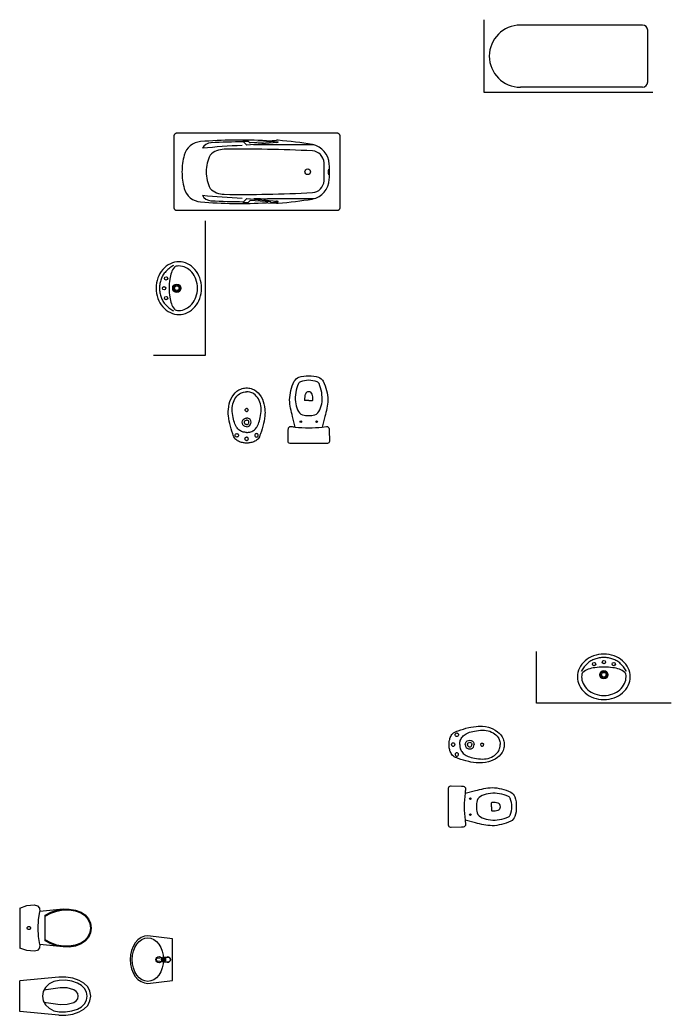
# Model space of a CAD drawing. Header units: millimetres. Extents: x 237 to 802, y 86 to 296.
# Drawn here: x 496.39 to 502.68, y 106.53 to 116.15 of the extents above; entities that cross this region are included whole.
import ezdxf

# ---------------------------------------------------------------- set-up
doc = ezdxf.new("R2010")
doc.units = ezdxf.units.MM
doc.layers.add('Baños', color=1, linetype='Continuous')

# ---------------------------------------------------------------- blocks, each defined once
blk = doc.blocks.new('b-bañera')
at = {"color": 1}
for p, q in [((-0.26, -0.2499), (-0.26, -0.7)), ((0.26, -0.2499), (0.26, -0.7)), ((-0.2989, -0.696), (-0.3045, -0.6124)), ((-0.2953, -0.6654), (-0.2892, -0.5954)), ((-0.2953, -0.6654), (-0.2899, -0.6708)), ((-0.2893, -0.672), (-0.2783, -0.8655)), ((-0.2892, -0.5954), (-0.2878, -0.596)), ((-0.2596, -0.8967), (-0.2848, -0.6085)), ((0.2596, -0.8967), (0.2848, -0.6085)), ((0.2893, -0.672), (0.2783, -0.8655)), ((0.2892, -0.5954), (0.2878, -0.596)), ((0.2953, -0.6654), (0.2892, -0.5954)), ((0.2953, -0.6654), (0.2899, -0.6708)), ((0.2989, -0.696), (0.3045, -0.6124)), ((-0.2953, -0.8854), (-0.28, -0.8701)), ((-0.2953, -0.9354), (-0.2953, -0.8854)), ((-0.2953, -0.9354), (-0.2613, -0.9014)), ((0.2953, -0.9354), (0.2613, -0.9014)), ((0.2953, -0.8854), (0.28, -0.8701)), ((0.2953, -0.9354), (0.2953, -0.8854))]:
    blk.add_line(p, q, dxfattribs=at)
blk.add_lwpolyline([(0.352, -1.6), (-0.352, -1.6, -0.414214), (-0.375, -1.577), (-0.375, -0.023, -0.414214), (-0.352, 0), (0.352, 0, -0.414214), (0.375, -0.023), (0.375, -1.577, -0.414214)], format="xyb", close=True)
blk.add_lwpolyline([(-0.0257, -0.1082, 0.338364), (-0.0251, -0.1089, 0.038384), (-0.0177, -0.1104, 0.0164), (-0.0096, -0.111, 0.011665), (0.0018, -0.1113, 0.011665), (0.0131, -0.111, 0.0164), (0.0212, -0.1104, 0.038384), (0.0287, -0.1089, 0.338364), (0.0293, -0.1082, 0.338364), (0.0287, -0.1074, 0.038384), (0.0212, -0.106, 0.0164), (0.0131, -0.1053, 0.011665), (0.0018, -0.1051, 0.011665), (-0.0096, -0.1053, 0.0164), (-0.0177, -0.106, 0.038384), (-0.0251, -0.1074, 0.338364)], format="xyb", close=True, dxfattribs=at)
blk.add_circle((0, -0.31), 0.0275, dxfattribs=at)
for centre, radius, start, end in [((-0.0667, -0.3012), 0.2, 92.12388, 168.98385), ((-0.0815, -0.2718), 0.12, 92.55385, 176.46704), ((0, -2.1), 1.95, 90, 92.55385), ((0, -2.1), 2, 90, 92.12388), ((0, -2.1), 2, 87.87612, 90), ((0, -2.1), 1.95, 87.44615, 90), ((0.0667, -0.3012), 0.2, 11.01615, 87.87612), ((0.0815, -0.2718), 0.12, 3.53296, 87.44615), ((3.8038, -0.935), 4.122, 170.61695, 175.28373), ((10.217, -0.8337), 10.4339, 176.87219, 179.26562), ((-10.217, -0.8337), 10.4339, 0.73438, 3.12781), ((-3.8038, -0.935), 4.122, 4.71627, 9.38305), ((-0.2047, -0.6058), 0.1, 174.45872, 183.78321), ((-0.2913, -0.6722), 0.002, 5, 45.7989), ((-0.2885, -0.5978), 0.002, 12.28041, 69.25291), ((-0.3843, -0.6187), 0.1, 4.12515, 12.28041), ((0.3843, -0.6187), 0.1, 167.71959, 175.87485), ((0.2885, -0.5978), 0.002, 110.74709, 167.71959), ((0.2913, -0.6722), 0.002, 134.2011, 175), ((0.2047, -0.6058), 0.1, 356.21679, 5.54128), ((4.3718, -0.9737), 4.6783, 176.73808, 184.55466), ((-0.3887, -0.7019), 0.09, 356.4609, 3.78321), ((4.7424, -0.7039), 5.0024, 179.95577, 181.46375), ((8.359, -0.9304), 8.5781, 178.46078, 181.23964), ((-8.359, -0.9304), 8.5781, 358.76036, 1.53922), ((-4.7424, -0.7039), 5.0024, 358.53625, 0.04423), ((-4.3718, -0.9737), 4.6783, 355.44534, 3.26192), ((0.3887, -0.7019), 0.09, 176.21679, 183.5391), ((6.2605, -0.8959), 6.5496, 180.29034, 183.05119), ((-0.2843, -0.8659), 0.006, 315, 3.25052), ((-0.2655, -0.8972), 0.006, 315, 5), ((6.3351, -0.6686), 6.5951, 182.38056, 185.73582), ((-6.3351, -0.6686), 6.5951, 354.26418, 357.61944), ((0.2655, -0.8972), 0.006, 175, 225), ((0.2843, -0.8659), 0.006, 176.74948, 225), ((-6.2605, -0.8959), 6.5496, 356.94881, 359.70966), ((-0.0205, -1.1163), 0.1966, 179.92585, 224.32196), ((0.0205, -1.1163), 0.1966, 315.67804, 0.07415), ((-0.1799, -1.2395), 0.1, 182.91722, 241.94627), ((0.1799, -1.2395), 0.1, 298.05373, 357.08278), ((-0.1124, -1.3297), 0.18, 184.94181, 254.47903), ((0, -0.925), 0.366, 243.87909, 270), ((0, -0.925), 0.366, 270, 296.12091), ((0.1124, -1.3297), 0.18, 285.52097, 355.05819), ((0, -0.925), 0.6, 254.47903, 270), ((0, -0.925), 0.6, 270, 285.52097)]:
    blk.add_arc(centre, radius, start, end, dxfattribs=at)
blk = doc.blocks.new('b-lavatorio')
for p, q in [((-0.1622, -0.0946), (-0.1713, -0.1036)), ((-0.1531, -0.0864), (-0.1622, -0.0946)), ((-0.144, -0.079), (-0.1531, -0.0864)), ((-0.1348, -0.0723), (-0.144, -0.079)), ((-0.1256, -0.0663), (-0.1348, -0.0723)), ((-0.1162, -0.0609), (-0.1256, -0.0663)), ((-0.1066, -0.0561), (-0.1162, -0.0609)), ((-0.0969, -0.0518), (-0.1066, -0.0561)), ((-0.0869, -0.048), (-0.0969, -0.0518)), ((-0.0766, -0.0446), (-0.0869, -0.048)), ((-0.0661, -0.0416), (-0.0766, -0.0446)), ((-0.0554, -0.0391), (-0.0661, -0.0416)), ((-0.0445, -0.037), (-0.0554, -0.0391)), ((-0.0335, -0.0353), (-0.0445, -0.037)), ((-0.0224, -0.0341), (-0.0335, -0.0353)), ((-0.0112, -0.0334), (-0.0224, -0.0341)), ((0, -0.0332), (-0.0112, -0.0334)), ((0.0112, -0.0334), (0, -0.0332)), ((0.0224, -0.0341), (0.0112, -0.0334)), ((0.0335, -0.0353), (0.0224, -0.0341)), ((0.0445, -0.037), (0.0335, -0.0353)), ((0.0554, -0.0391), (0.0445, -0.037)), ((0.0661, -0.0416), (0.0554, -0.0391)), ((0.0766, -0.0446), (0.0661, -0.0416)), ((0.0869, -0.048), (0.0766, -0.0446)), ((0.0969, -0.0518), (0.0869, -0.048)), ((0.1066, -0.0561), (0.0969, -0.0518)), ((0.1162, -0.0609), (0.1066, -0.0561)), ((0.1256, -0.0663), (0.1162, -0.0609)), ((0.1348, -0.0723), (0.1256, -0.0663)), ((0.144, -0.079), (0.1348, -0.0723)), ((0.1531, -0.0864), (0.144, -0.079)), ((0.1622, -0.0946), (0.1531, -0.0864)), ((0.1713, -0.1036), (0.1622, -0.0946)), ((-0.2151, -0.1613), (-0.2188, -0.1691)), ((-0.2101, -0.1525), (-0.2151, -0.1613)), ((-0.2039, -0.143), (-0.2101, -0.1525)), ((-0.1967, -0.1332), (-0.2039, -0.143)), ((-0.1887, -0.1231), (-0.1967, -0.1332)), ((-0.1802, -0.1132), (-0.1887, -0.1231)), ((-0.1713, -0.1036), (-0.1802, -0.1132)), ((0.1802, -0.1132), (0.1713, -0.1036)), ((0.1887, -0.1231), (0.1802, -0.1132)), ((0.1967, -0.1332), (0.1887, -0.1231)), ((0.2039, -0.143), (0.1967, -0.1332)), ((0.2101, -0.1525), (0.2039, -0.143)), ((0.2151, -0.1613), (0.2101, -0.1525)), ((0.2188, -0.1691), (0.2151, -0.1613))]:
    blk.add_line(p, q)
blk.add_lwpolyline([(-0.255, -0.22, 0.112372), (-0.2362, -0.3025, 0.103199), (-0.1803, -0.3756, 0.092419), (-0.0992, -0.4228, 0.086015), (0, -0.44, 0.086015), (0.0992, -0.4228, 0.092419), (0.1803, -0.3756, 0.103199), (0.2362, -0.3025, 0.112372), (0.255, -0.22, 0.112372), (0.2362, -0.1375, 0.103199), (0.1803, -0.0644, 0.092419), (0.0992, -0.0172, 0.086015), (0, 0, 0.086015), (-0.0992, -0.0172, 0.092419), (-0.1803, -0.0644, 0.103199), (-0.2362, -0.1375, 0.112372)], format="xyb", close=True)
blk.add_lwpolyline([(-0.2128, -0.1946, 0.042403), (-0.215, -0.22, 0.112372)], format="xyb")
at = {"color": 1}
for centre, radius in [((-0.095, -0.097), 0.016), ((0, -0.077), 0.016), ((0.095, -0.097), 0.016), ((0, -0.2), 0.04), ((0, -0.2), 0.033), ((0, -0.2), 0.022)]:
    blk.add_circle(centre, radius, dxfattribs=at)
for centre, radius, start, end in [((-0.183, -0.2), 0.0303, 130.2787, 171.16408), ((-0.0967, -0.3018), 0.1638, 109.34179, 130.2787), ((-0.0385, -0.4676), 0.3395, 98.27254, 109.34179), ((0, -0.7326), 0.6073, 90, 98.27254), ((0, -0.7326), 0.6073, 81.72746, 90), ((0.0385, -0.4676), 0.3395, 70.65821, 81.72746), ((0.0967, -0.3018), 0.1638, 49.7213, 70.65821), ((0.183, -0.2), 0.0303, 8.83592, 49.7213), ((-0.0643, -0.22), 0.1507, 180, 205.64618), ((-0.0332, -0.2051), 0.1852, 205.64618, 229.21418), ((0.0332, -0.2051), 0.1852, 310.78582, 334.35382), ((0.0643, -0.22), 0.1507, 334.35382, 360), ((0.0643, -0.22), 0.1507, 360, 9.71216), ((-0.0131, -0.1817), 0.216, 229.21418, 250.33511), ((0.0131, -0.1817), 0.216, 289.66489, 310.78582), ((0, -0.1451), 0.2549, 250.33511, 270), ((0, -0.1451), 0.2549, 270, 289.66489)]:
    blk.add_arc(centre, radius, start, end)
blk = doc.blocks.new('b-inodoro')
at = {"color": 1}
for q in [(-0.0362, -0.4152), (0.0362, -0.4152)]:
    blk.add_line((0, -0.414), q, dxfattribs=at)
blk.add_lwpolyline([(-0.1718, -0.164, -0.38877), (-0.1967, -0.1412, -0.019887), (-0.1975, -0.1255), (-0.2, -0.025), (-0.2, -0.02, -0.414214), (-0.18, 0), (0.18, 0, -0.414214), (0.2, -0.02), (0.2, -0.025), (0.1975, -0.1255, -0.019887), (0.1967, -0.1412, -0.38877), (0.1718, -0.164), (0.17, -0.164, 0.009225), (0.1306, -0.1585), (0.1555, -0.26, -0.058031), (0.185, -0.42, -0.099768), (0.141, -0.6, -0.155256), (0.095, -0.64, -0.093906), (0, -0.654, -0.093906), (-0.095, -0.64, -0.155256), (-0.141, -0.6, -0.099768), (-0.185, -0.42, -0.058031), (-0.1555, -0.26), (-0.1306, -0.1585)], format="xyb", close=True)
for centre in [(-0.0765, -0.21), (0.0765, -0.21)]:
    blk.add_circle(centre, 0.0075, dxfattribs=at)
blk.add_arc((0, -1.2276), 1.0771, 83.03324, 96.96676)
for centre, radius, start, end in [((-0.0341, -0.3489), 0.0772, 108.75085, 160.66582), ((-0.0103, -0.4381), 0.1694, 86.67581, 106.66018), ((0.0103, -0.4381), 0.1694, 73.33982, 93.32419), ((0.0341, -0.3489), 0.0772, 19.33418, 71.24915), ((0.1653, -0.4398), 0.2961, 156.8405, 172.92028), ((-0.1653, -0.4398), 0.2961, 7.07972, 23.1595), ((0.2234, -0.4344), 0.3534, 174.95319, 203.97317), ((-0.036, -0.4203), 0.00506, 91.97343, 179.82824), ((0.1518, -0.4209), 0.1929, 179.82824, 196.85929), ((0.0002, -0.4652), 0.0349, 200.59082, 269.64452), ((-0.0002, -0.4652), 0.0349, 270.35548, 339.40918), ((-0.1518, -0.4209), 0.1929, 343.14071, 0.17176), ((0.036, -0.4203), 0.00506, 0.17176, 88.02657), ((-0.2234, -0.4344), 0.3534, 336.02683, 5.04681), ((-0.0698, -0.5648), 0.0324, 203.97317, 250.16689), ((0.0066, -0.3529), 0.2577, 250.16689, 268.55187), ((-0.0066, -0.3529), 0.2577, 271.44813, 289.83311), ((0.0698, -0.5648), 0.0324, 289.83311, 336.02683)]:
    blk.add_arc(centre, radius, start, end, dxfattribs=at)
blk = doc.blocks.new('b-bidet')
at = {"color": 1}
for p, q in [((-0.1113, -0.073), (-0.1121, -0.0782)), ((-0.1121, -0.0782), (-0.1113, -0.0834)), ((-0.1089, -0.0683), (-0.1113, -0.073)), ((-0.1113, -0.0834), (-0.1089, -0.0881)), ((-0.1052, -0.0646), (-0.1089, -0.0683)), ((-0.1089, -0.0881), (-0.1052, -0.0918)), ((-0.1005, -0.0622), (-0.1052, -0.0646)), ((-0.1052, -0.0918), (-0.1005, -0.0942)), ((-0.0953, -0.0614), (-0.1005, -0.0622)), ((-0.1005, -0.0942), (-0.0953, -0.095)), ((-0.0901, -0.0622), (-0.0953, -0.0614)), ((-0.0953, -0.095), (-0.0901, -0.0942)), ((-0.0854, -0.0646), (-0.0901, -0.0622)), ((-0.0901, -0.0942), (-0.0854, -0.0918)), ((-0.0817, -0.0683), (-0.0854, -0.0646)), ((-0.0854, -0.0918), (-0.0817, -0.0881)), ((-0.0793, -0.073), (-0.0817, -0.0683)), ((-0.0817, -0.0881), (-0.0793, -0.0834)), ((-0.0785, -0.0782), (-0.0793, -0.073)), ((-0.0793, -0.0834), (-0.0785, -0.0782)), ((-0.0157, -0.0386), (-0.0165, -0.0437)), ((-0.0165, -0.0437), (-0.0157, -0.0488)), ((-0.0133, -0.034), (-0.0157, -0.0386)), ((-0.0157, -0.0488), (-0.0133, -0.0534)), ((-0.0097, -0.0304), (-0.0133, -0.034)), ((-0.0133, -0.0534), (-0.0097, -0.0571)), ((-0.0051, -0.028), (-0.0097, -0.0304)), ((-0.0097, -0.0571), (-0.0051, -0.0594)), ((0, -0.0272), (-0.0051, -0.028)), ((-0.0051, -0.0594), (0, -0.0602)), ((0, -0.0272), (0.0051, -0.028)), ((0.0051, -0.0594), (0, -0.0602)), ((0.0051, -0.028), (0.0097, -0.0304)), ((0.0097, -0.0571), (0.0051, -0.0594)), ((0.0097, -0.0304), (0.0133, -0.034)), ((0.0133, -0.0534), (0.0097, -0.0571)), ((0.0133, -0.034), (0.0157, -0.0386)), ((0.0157, -0.0488), (0.0133, -0.0534)), ((0.0157, -0.0386), (0.0165, -0.0437)), ((0.0165, -0.0437), (0.0157, -0.0488)), ((0.0785, -0.0782), (0.0793, -0.073)), ((0.0793, -0.0834), (0.0785, -0.0782)), ((0.0793, -0.073), (0.0817, -0.0683)), ((0.0817, -0.0881), (0.0793, -0.0834)), ((0.0817, -0.0683), (0.0854, -0.0646)), ((0.0854, -0.0918), (0.0817, -0.0881)), ((0.0854, -0.0646), (0.0901, -0.0622)), ((0.0901, -0.0942), (0.0854, -0.0918)), ((0.0901, -0.0622), (0.0953, -0.0614)), ((0.0953, -0.095), (0.0901, -0.0942)), ((0.0953, -0.0614), (0.1005, -0.0622)), ((0.1005, -0.0942), (0.0953, -0.095)), ((0.1005, -0.0622), (0.1052, -0.0646)), ((0.1052, -0.0918), (0.1005, -0.0942)), ((0.1052, -0.0646), (0.1089, -0.0683)), ((0.1089, -0.0881), (0.1052, -0.0918)), ((0.1089, -0.0683), (0.1113, -0.073)), ((0.1113, -0.0834), (0.1089, -0.0881)), ((0.1113, -0.073), (0.1121, -0.0782)), ((0.1121, -0.0782), (0.1113, -0.0834)), ((-0.041, -0.1921), (-0.0425, -0.2053)), ((-0.0355, -0.18), (-0.041, -0.1921)), ((-0.0265, -0.1702), (-0.0355, -0.18)), ((-0.015, -0.1636), (-0.0265, -0.1702)), ((-0.0182, -0.191), (-0.0211, -0.1972)), ((-0.0135, -0.186), (-0.0182, -0.191)), ((0, -0.1605), (-0.015, -0.1636)), ((-0.0074, -0.1827), (-0.0135, -0.186)), ((0, -0.1813), (-0.0074, -0.1827)), ((0, -0.1605), (0.015, -0.1636)), ((0, -0.1813), (0.0074, -0.1827)), ((0.0074, -0.1827), (0.0135, -0.186)), ((0.0135, -0.186), (0.0182, -0.191)), ((0.015, -0.1636), (0.0265, -0.1702)), ((0.0182, -0.191), (0.0211, -0.1972)), ((0.0265, -0.1702), (0.0355, -0.18)), ((0.0355, -0.18), (0.041, -0.1921)), ((0.041, -0.1921), (0.0425, -0.2053)), ((-0.0425, -0.2053), (-0.0398, -0.2184)), ((-0.0398, -0.2184), (-0.0332, -0.2299)), ((-0.0332, -0.2299), (-0.0234, -0.2389)), ((-0.0234, -0.2389), (-0.0113, -0.2444)), ((-0.0211, -0.1972), (-0.022, -0.204)), ((-0.022, -0.204), (-0.0207, -0.2108)), ((-0.0207, -0.2108), (-0.0174, -0.2168)), ((-0.0174, -0.2168), (-0.0124, -0.2216)), ((-0.0124, -0.2216), (-0.0062, -0.2245)), ((-0.0113, -0.2444), (0, -0.2456)), ((-0.0062, -0.2245), (0, -0.2253)), ((0.0062, -0.2245), (0, -0.2253)), ((0.0113, -0.2444), (0, -0.2456)), ((0.0124, -0.2216), (0.0062, -0.2245)), ((0.0234, -0.2389), (0.0113, -0.2444)), ((0.0174, -0.2168), (0.0124, -0.2216)), ((0.0207, -0.2108), (0.0174, -0.2168)), ((0.022, -0.204), (0.0207, -0.2108)), ((0.0211, -0.1972), (0.022, -0.204)), ((0.0332, -0.2299), (0.0234, -0.2389)), ((0.0398, -0.2184), (0.0332, -0.2299)), ((0.0425, -0.2053), (0.0398, -0.2184)), ((-0.0137, -0.3189), (-0.0145, -0.3234)), ((-0.0145, -0.3234), (-0.0139, -0.3278)), ((-0.0139, -0.3278), (-0.0119, -0.3319)), ((-0.0116, -0.3149), (-0.0137, -0.3189)), ((-0.0119, -0.3319), (-0.0087, -0.3352)), ((-0.0084, -0.3117), (-0.0116, -0.3149)), ((-0.0087, -0.3352), (-0.0047, -0.3373)), ((-0.0043, -0.3097), (-0.0084, -0.3117)), ((-0.0047, -0.3373), (0, -0.3381)), ((0, -0.3091), (-0.0043, -0.3097)), ((0, -0.3091), (0.0043, -0.3097)), ((0.0047, -0.3373), (0, -0.3381)), ((0.0043, -0.3097), (0.0084, -0.3117)), ((0.0087, -0.3352), (0.0047, -0.3373)), ((0.0084, -0.3117), (0.0116, -0.3149)), ((0.0119, -0.3319), (0.0087, -0.3352)), ((0.0116, -0.3149), (0.0137, -0.3189)), ((0.0139, -0.3278), (0.0119, -0.3319)), ((0.0137, -0.3189), (0.0145, -0.3234)), ((0.0145, -0.3234), (0.0139, -0.3278))]:
    blk.add_line(p, q, dxfattribs=at)
for p, q in [((-0.1134, -0.1882), (-0.1189, -0.2024)), ((-0.1043, -0.1688), (-0.1134, -0.1882)), ((-0.0986, -0.1584), (-0.1043, -0.1688)), ((-0.0927, -0.1497), (-0.0986, -0.1584)), ((-0.0847, -0.1409), (-0.0927, -0.1497)), ((-0.0756, -0.1326), (-0.0847, -0.1409)), ((-0.0673, -0.1262), (-0.0756, -0.1326)), ((-0.0592, -0.121), (-0.0673, -0.1262)), ((-0.0505, -0.1164), (-0.0592, -0.121)), ((-0.0394, -0.1122), (-0.0505, -0.1164)), ((-0.0321, -0.1102), (-0.0394, -0.1122)), ((-0.0234, -0.1085), (-0.0321, -0.1102)), ((-0.0168, -0.1077), (-0.0234, -0.1085)), ((-0.0082, -0.1071), (-0.0168, -0.1077)), ((0, -0.1069), (-0.0082, -0.1071)), ((0, -0.1069), (0.0082, -0.1071)), ((0.0082, -0.1071), (0.0168, -0.1077)), ((0.0168, -0.1077), (0.0234, -0.1085)), ((0.0234, -0.1085), (0.0321, -0.1102)), ((0.0321, -0.1102), (0.0394, -0.1122)), ((0.0394, -0.1122), (0.0505, -0.1164)), ((0.0505, -0.1164), (0.0592, -0.121)), ((0.0592, -0.121), (0.0673, -0.1262)), ((0.0673, -0.1262), (0.0756, -0.1326)), ((0.0756, -0.1326), (0.0847, -0.1409)), ((0.0847, -0.1409), (0.0927, -0.1497)), ((0.0927, -0.1497), (0.0986, -0.1584)), ((0.0986, -0.1584), (0.1043, -0.1688)), ((0.1043, -0.1688), (0.1134, -0.1882)), ((0.1134, -0.1882), (0.1189, -0.2024)), ((-0.1372, -0.2876), (-0.1391, -0.3077)), ((-0.1346, -0.2694), (-0.1372, -0.2876)), ((-0.1312, -0.2505), (-0.1346, -0.2694)), ((-0.1274, -0.233), (-0.1312, -0.2505)), ((-0.1239, -0.2184), (-0.1274, -0.233)), ((-0.1189, -0.2024), (-0.1239, -0.2184)), ((0.1189, -0.2024), (0.1239, -0.2184)), ((0.1239, -0.2184), (0.1274, -0.233)), ((0.1274, -0.233), (0.1312, -0.2505)), ((0.1312, -0.2505), (0.1346, -0.2694)), ((0.1346, -0.2694), (0.1372, -0.2876)), ((0.1372, -0.2876), (0.1391, -0.3077)), ((-0.1391, -0.3077), (-0.1399, -0.3298)), ((-0.1399, -0.3298), (-0.1389, -0.3472)), ((-0.1389, -0.3472), (-0.1368, -0.3638)), ((-0.1368, -0.3638), (-0.1334, -0.381)), ((-0.1334, -0.381), (-0.1283, -0.3981)), ((0.1334, -0.381), (0.1283, -0.3981)), ((0.1368, -0.3638), (0.1334, -0.381)), ((0.1389, -0.3472), (0.1368, -0.3638)), ((0.1399, -0.3298), (0.1389, -0.3472)), ((0.1391, -0.3077), (0.1399, -0.3298)), ((-0.1283, -0.3981), (-0.1212, -0.4151)), ((-0.1212, -0.4151), (-0.113, -0.4298)), ((-0.113, -0.4298), (-0.1043, -0.4424)), ((-0.1043, -0.4424), (-0.0933, -0.4555)), ((-0.0933, -0.4555), (-0.0808, -0.4679)), ((-0.0808, -0.4679), (-0.0687, -0.478)), ((-0.0687, -0.478), (-0.059, -0.4842)), ((0.0687, -0.478), (0.059, -0.4842)), ((0.0808, -0.4679), (0.0687, -0.478)), ((0.0933, -0.4555), (0.0808, -0.4679)), ((0.1043, -0.4424), (0.0933, -0.4555)), ((0.113, -0.4298), (0.1043, -0.4424)), ((0.1212, -0.4151), (0.113, -0.4298)), ((0.1283, -0.3981), (0.1212, -0.4151)), ((-0.059, -0.4842), (-0.0501, -0.4886)), ((-0.0501, -0.4886), (-0.0392, -0.4929)), ((-0.0392, -0.4929), (-0.0301, -0.4956)), ((-0.0301, -0.4956), (-0.0159, -0.4984)), ((-0.0159, -0.4984), (-0.0067, -0.4992)), ((-0.0067, -0.4992), (0, -0.4994)), ((0.0067, -0.4992), (0, -0.4994)), ((0.0159, -0.4984), (0.0067, -0.4992)), ((0.0301, -0.4956), (0.0159, -0.4984)), ((0.0392, -0.4929), (0.0301, -0.4956)), ((0.0501, -0.4886), (0.0392, -0.4929)), ((0.059, -0.4842), (0.0501, -0.4886))]:
    blk.add_line(p, q)
blk.add_lwpolyline([(0, -0.0038), (0.0052, -0.0038), (0.0142, -0.004), (0.0225, -0.0046), (0.0306, -0.0057), (0.0413, -0.0076), (0.0503, -0.0099), (0.0594, -0.0127), (0.0683, -0.016), (0.0776, -0.0202), (0.0876, -0.0254), (0.0963, -0.0307), (0.1049, -0.0375), (0.1126, -0.0459), (0.1183, -0.0543), (0.1233, -0.0651), (0.1289, -0.0782), (0.1346, -0.093), (0.143, -0.1177), (0.1503, -0.1418), (0.1575, -0.1673), (0.164, -0.1935), (0.1689, -0.2157), (0.1728, -0.2407), (0.1758, -0.2654), (0.1771, -0.2842), (0.1773, -0.2976), (0.1772, -0.3107), (0.1767, -0.3269), (0.1737, -0.3552), (0.1676, -0.3839), (0.161, -0.4049), (0.152, -0.4264), (0.1393, -0.4498), (0.1238, -0.4723), (0.1103, -0.4881), (0.0933, -0.5039), (0.075, -0.5164), (0.0566, -0.5255), (0.0437, -0.5298), (0.032, -0.533), (0.0209, -0.5354), (0.0084, -0.537), (0, -0.5374), (-0.0084, -0.537), (-0.0209, -0.5354), (-0.032, -0.533), (-0.0437, -0.5298), (-0.0566, -0.5255), (-0.075, -0.5164), (-0.0933, -0.5039), (-0.1103, -0.4881), (-0.1238, -0.4723), (-0.1393, -0.4498), (-0.152, -0.4264), (-0.161, -0.4049), (-0.1676, -0.3839), (-0.1737, -0.3552), (-0.1767, -0.3269), (-0.1772, -0.3107), (-0.1774, -0.2976), (-0.1771, -0.2842), (-0.1758, -0.2654), (-0.1728, -0.2407), (-0.1689, -0.2157), (-0.164, -0.1935), (-0.1575, -0.1673), (-0.1503, -0.1418), (-0.143, -0.1177), (-0.1346, -0.093), (-0.1289, -0.0782), (-0.1233, -0.0651), (-0.1183, -0.0543), (-0.1126, -0.0459), (-0.1049, -0.0375), (-0.0963, -0.0307), (-0.0876, -0.0254), (-0.0776, -0.0202), (-0.0683, -0.016), (-0.0594, -0.0127), (-0.0503, -0.0099), (-0.0413, -0.0076), (-0.0306, -0.0057), (-0.0225, -0.0046), (-0.0142, -0.004), (-0.0052, -0.0038)], close=True)

msp = doc.modelspace()

# ---------------------------------------------------------------- linework, layer by layer
at = {"color": 1, "linetype": 'Continuous'}
for p, q in [((500.8768, 115.4508), (500.8768, 116.1508)), ((502.4081, 116.1008), (501.2268, 116.1008)), ((502.4581, 115.5508), (502.4581, 116.0508)), ((502.5081, 115.4508), (500.8768, 115.4508)), ((502.4081, 115.5008), (501.2268, 115.5008)), ((496.3898, 107.568), (496.3898, 107.1816)), ((496.807, 107.5579), (496.5823, 107.5347)), ((496.6347, 107.25), (496.6347, 107.4997)), ((496.4603, 107.3748), (496.4606, 107.3775)), ((496.4606, 107.3721), (496.4603, 107.3748)), ((496.4606, 107.3775), (496.4613, 107.3802)), ((496.4613, 107.3695), (496.4606, 107.3721)), ((496.4613, 107.3802), (496.4625, 107.3826)), ((496.4625, 107.3671), (496.4613, 107.3695)), ((496.4625, 107.3826), (496.4641, 107.3848)), ((496.4641, 107.3648), (496.4625, 107.3671)), ((496.4641, 107.3848), (496.4661, 107.3867)), ((496.4661, 107.3629), (496.4641, 107.3648)), ((496.4661, 107.3867), (496.4684, 107.3883)), ((496.4684, 107.3614), (496.4661, 107.3629)), ((496.4684, 107.3883), (496.4709, 107.3894)), ((496.4709, 107.3602), (496.4684, 107.3614)), ((496.4709, 107.3894), (496.4736, 107.3901)), ((496.4736, 107.3595), (496.4709, 107.3602)), ((496.4736, 107.3901), (496.4764, 107.3904)), ((496.4764, 107.3593), (496.4736, 107.3595)), ((496.4764, 107.3904), (496.4792, 107.3901)), ((496.4792, 107.3595), (496.4764, 107.3593)), ((496.4792, 107.3901), (496.4819, 107.3894)), ((496.4819, 107.3602), (496.4792, 107.3595)), ((496.4819, 107.3894), (496.4845, 107.3883)), ((496.4845, 107.3614), (496.4819, 107.3602)), ((496.4845, 107.3883), (496.4868, 107.3867)), ((496.4868, 107.3629), (496.4845, 107.3614)), ((496.4868, 107.3867), (496.4887, 107.3848)), ((496.4887, 107.3648), (496.4868, 107.3629)), ((496.4887, 107.3848), (496.4903, 107.3826)), ((496.4903, 107.3671), (496.4887, 107.3648)), ((496.4903, 107.3826), (496.4915, 107.3802)), ((496.4915, 107.3695), (496.4903, 107.3671)), ((496.4915, 107.3802), (496.4923, 107.3775)), ((496.4923, 107.3721), (496.4915, 107.3695)), ((496.4923, 107.3775), (496.4925, 107.3748)), ((496.4925, 107.3748), (496.4923, 107.3721)), ((497.5046, 107.2329), (497.4831, 107.198)), ((497.5307, 107.2615), (497.5046, 107.2329)), ((497.5198, 107.2193), (497.5427, 107.2456)), ((497.5606, 107.2828), (497.5307, 107.2615)), ((497.5427, 107.2456), (497.5689, 107.2651)), ((497.593, 107.2959), (497.5606, 107.2828)), ((497.5689, 107.2651), (497.5972, 107.2771)), ((497.6267, 107.3003), (497.593, 107.2959)), ((497.5972, 107.2771), (497.6267, 107.2811)), ((497.8639, 107.2708), (497.6267, 107.3003)), ((497.6267, 107.2811), (497.6562, 107.2771)), ((497.6562, 107.2771), (497.6845, 107.2651)), ((497.6845, 107.2651), (497.7106, 107.2456)), ((497.7106, 107.2456), (497.7335, 107.2193)), ((497.8636, 107.2707), (497.8636, 107.2708)), ((497.8639, 106.8694), (497.8639, 107.2708)), ((496.807, 107.1917), (496.5823, 107.215)), ((497.4671, 107.1582), (497.4573, 107.115)), ((497.4831, 107.198), (497.4671, 107.1582)), ((497.4785, 107.1113), (497.4871, 107.1509)), ((497.4871, 107.1509), (497.5011, 107.1874)), ((497.5011, 107.1874), (497.5198, 107.2193)), ((497.7335, 107.2193), (497.7523, 107.1874)), ((497.7523, 107.1874), (497.7663, 107.1509)), ((497.7663, 107.1509), (497.7749, 107.1113)), ((497.4573, 107.115), (497.454, 107.0701)), ((497.454, 107.0701), (497.4573, 107.0252)), ((497.4756, 107.0701), (497.4785, 107.1113)), ((497.4785, 107.029), (497.4756, 107.0701)), ((497.7065, 107.0722), (497.7063, 107.0701)), ((497.7063, 107.0701), (497.7065, 107.0681)), ((497.707, 107.0741), (497.7065, 107.0722)), ((497.7065, 107.0681), (497.707, 107.0662)), ((497.7079, 107.0759), (497.707, 107.0741)), ((497.707, 107.0662), (497.7079, 107.0644)), ((497.7091, 107.0775), (497.7079, 107.0759)), ((497.7079, 107.0644), (497.7091, 107.0627)), ((497.7106, 107.0789), (497.7091, 107.0775)), ((497.7091, 107.0627), (497.7106, 107.0614)), ((497.7123, 107.08), (497.7106, 107.0789)), ((497.7106, 107.0614), (497.7123, 107.0603)), ((497.7141, 107.0808), (497.7123, 107.08)), ((497.7123, 107.0603), (497.7141, 107.0595)), ((497.7161, 107.0812), (497.7141, 107.0808)), ((497.7141, 107.0595), (497.7161, 107.059)), ((497.7689, 107.0879), (497.7161, 107.0812)), ((497.7161, 107.059), (497.7689, 107.0524)), ((497.76, 107.0757), (497.7593, 107.072)), ((497.7593, 107.072), (497.76, 107.0757)), ((497.7593, 107.072), (497.7593, 107.0683)), ((497.7593, 107.0683), (497.7593, 107.072)), ((497.7593, 107.0683), (497.76, 107.0646)), ((497.76, 107.0646), (497.7593, 107.0683)), ((497.7613, 107.0791), (497.76, 107.0757)), ((497.76, 107.0757), (497.7613, 107.0791)), ((497.76, 107.072), (497.7607, 107.0757)), ((497.7607, 107.0757), (497.76, 107.072)), ((497.76, 107.0683), (497.76, 107.072)), ((497.76, 107.072), (497.76, 107.0683)), ((497.7607, 107.0646), (497.76, 107.0683)), ((497.76, 107.0683), (497.7607, 107.0646)), ((497.76, 107.0646), (497.7613, 107.0612)), ((497.7613, 107.0612), (497.76, 107.0646)), ((497.7607, 107.0757), (497.7619, 107.0791)), ((497.7619, 107.0791), (497.7607, 107.0757)), ((497.7619, 107.0612), (497.7607, 107.0646)), ((497.7607, 107.0646), (497.7619, 107.0612)), ((497.7631, 107.0823), (497.7613, 107.0791)), ((497.7613, 107.0791), (497.7631, 107.0823)), ((497.7613, 107.0612), (497.7631, 107.058)), ((497.7631, 107.058), (497.7613, 107.0612)), ((497.7619, 107.0791), (497.7638, 107.0823)), ((497.7638, 107.0823), (497.7619, 107.0791)), ((497.7638, 107.058), (497.7619, 107.0612)), ((497.7619, 107.0612), (497.7638, 107.058)), ((497.7655, 107.0852), (497.7631, 107.0823)), ((497.7631, 107.0823), (497.7655, 107.0852)), ((497.7631, 107.058), (497.7655, 107.0551)), ((497.7655, 107.0551), (497.7631, 107.058)), ((497.7638, 107.0823), (497.7662, 107.0852)), ((497.7662, 107.0852), (497.7638, 107.0823)), ((497.7662, 107.0551), (497.7638, 107.058)), ((497.7638, 107.058), (497.7662, 107.0551)), ((497.7683, 107.0875), (497.7655, 107.0852)), ((497.7655, 107.0852), (497.7683, 107.0875)), ((497.7655, 107.0551), (497.7683, 107.0528)), ((497.7683, 107.0528), (497.7655, 107.0551)), ((497.7662, 107.0852), (497.769, 107.0875)), ((497.769, 107.0875), (497.7662, 107.0852)), ((497.769, 107.0528), (497.7662, 107.0551)), ((497.7662, 107.0551), (497.769, 107.0528)), ((497.7673, 107.0701), (497.7675, 107.0725)), ((497.7675, 107.0725), (497.7673, 107.0701)), ((497.7675, 107.0678), (497.7673, 107.0701)), ((497.7673, 107.0701), (497.7675, 107.0678)), ((497.7675, 107.0725), (497.7681, 107.0748)), ((497.7681, 107.0748), (497.7675, 107.0725)), ((497.7681, 107.0655), (497.7675, 107.0678)), ((497.7675, 107.0678), (497.7681, 107.0655)), ((497.7681, 107.0748), (497.7691, 107.0769)), ((497.7691, 107.0769), (497.7681, 107.0748)), ((497.7691, 107.0633), (497.7681, 107.0655)), ((497.7681, 107.0655), (497.7691, 107.0633)), ((497.7715, 107.0893), (497.7683, 107.0875)), ((497.7683, 107.0875), (497.7689, 107.0879)), ((497.7683, 107.0528), (497.7715, 107.051)), ((497.7689, 107.0524), (497.7683, 107.0528)), ((497.769, 107.0875), (497.7722, 107.0893)), ((497.7722, 107.0893), (497.769, 107.0875)), ((497.7722, 107.051), (497.769, 107.0528)), ((497.769, 107.0528), (497.7722, 107.051)), ((497.7691, 107.0769), (497.7704, 107.0789)), ((497.7704, 107.0789), (497.7691, 107.0769)), ((497.7704, 107.0614), (497.7691, 107.0633)), ((497.7691, 107.0633), (497.7704, 107.0614)), ((497.7704, 107.0789), (497.7721, 107.0806)), ((497.7721, 107.0806), (497.7704, 107.0789)), ((497.7721, 107.0597), (497.7704, 107.0614)), ((497.7704, 107.0614), (497.7721, 107.0597)), ((497.7749, 107.0906), (497.7715, 107.0893)), ((497.7715, 107.051), (497.7749, 107.0497)), ((497.7721, 107.0806), (497.774, 107.0819)), ((497.774, 107.0819), (497.7721, 107.0806)), ((497.774, 107.0584), (497.7721, 107.0597)), ((497.7721, 107.0597), (497.774, 107.0584)), ((497.7722, 107.0893), (497.7756, 107.0906)), ((497.7756, 107.0906), (497.7722, 107.0893)), ((497.7756, 107.0497), (497.7722, 107.051)), ((497.7722, 107.051), (497.7756, 107.0497)), ((497.774, 107.0819), (497.7761, 107.0829)), ((497.7761, 107.0829), (497.774, 107.0819)), ((497.7761, 107.0574), (497.774, 107.0584)), ((497.774, 107.0584), (497.7761, 107.0574)), ((497.7749, 107.1113), (497.7778, 107.0701)), ((497.7785, 107.0911), (497.7749, 107.0906)), ((497.7778, 107.0701), (497.7749, 107.029)), ((497.7749, 107.0497), (497.7785, 107.0491)), ((497.7756, 107.0906), (497.7792, 107.0911)), ((497.7792, 107.0911), (497.7756, 107.0906)), ((497.7792, 107.0491), (497.7756, 107.0497)), ((497.7756, 107.0497), (497.7792, 107.0491)), ((497.7761, 107.0829), (497.7784, 107.0835)), ((497.7784, 107.0835), (497.7761, 107.0829)), ((497.7784, 107.0568), (497.7761, 107.0574)), ((497.7761, 107.0574), (497.7784, 107.0568)), ((497.7784, 107.0835), (497.7807, 107.0837)), ((497.7807, 107.0837), (497.7784, 107.0835)), ((497.7807, 107.0565), (497.7784, 107.0568)), ((497.7784, 107.0568), (497.7807, 107.0565)), ((497.8188, 107.094), (497.7785, 107.0911)), ((497.7785, 107.0491), (497.8188, 107.0462)), ((497.7792, 107.0911), (497.8195, 107.094)), ((497.8195, 107.094), (497.7792, 107.0911)), ((497.8195, 107.0462), (497.7792, 107.0491)), ((497.7792, 107.0491), (497.8195, 107.0462)), ((497.7807, 107.0837), (497.7956, 107.0837)), ((497.7949, 107.0837), (497.7807, 107.0837)), ((497.7956, 107.0565), (497.7807, 107.0565)), ((497.7807, 107.0565), (497.7949, 107.0565)), ((497.7956, 107.0837), (497.7949, 107.0837)), ((497.7949, 107.0837), (497.7949, 107.0565)), ((497.7949, 107.0565), (497.7949, 107.0837)), ((497.7949, 107.0565), (497.7956, 107.0565)), ((497.7956, 107.0837), (497.7956, 107.0565)), ((497.7956, 107.0565), (497.7956, 107.0837)), ((497.8119, 107.0936), (497.8117, 107.0935)), ((497.8117, 107.0935), (497.812, 107.0936)), ((497.812, 107.0467), (497.8117, 107.0468)), ((497.8117, 107.0468), (497.8119, 107.0467)), ((497.8161, 107.0948), (497.8119, 107.0936)), ((497.8119, 107.0467), (497.8161, 107.0455)), ((497.812, 107.0936), (497.8163, 107.0939)), ((497.8163, 107.0464), (497.812, 107.0467)), ((497.8205, 107.0951), (497.8161, 107.0948)), ((497.8161, 107.0455), (497.8205, 107.0451)), ((497.8163, 107.0939), (497.8175, 107.0939)), ((497.8175, 107.0463), (497.8163, 107.0464)), ((497.8175, 107.0939), (497.8188, 107.094)), ((497.8188, 107.0462), (497.8175, 107.0463)), ((497.8195, 107.094), (497.8188, 107.094)), ((497.8188, 107.094), (497.8195, 107.094)), ((497.8188, 107.0462), (497.8195, 107.0462)), ((497.8195, 107.0462), (497.8188, 107.0462)), ((497.8238, 107.094), (497.8195, 107.094)), ((497.8195, 107.094), (497.82, 107.094)), ((497.8195, 107.0462), (497.8238, 107.0463)), ((497.82, 107.0463), (497.8195, 107.0462)), ((497.8218, 107.0941), (497.82, 107.094)), ((497.82, 107.094), (497.8205, 107.0941)), ((497.82, 107.094), (497.8226, 107.094)), ((497.82, 107.0463), (497.8218, 107.0462)), ((497.8226, 107.0463), (497.82, 107.0463)), ((497.8205, 107.0462), (497.82, 107.0463)), ((497.8248, 107.0948), (497.8205, 107.0951)), ((497.8205, 107.0941), (497.8218, 107.0941)), ((497.8218, 107.0462), (497.8205, 107.0462)), ((497.8205, 107.0451), (497.8248, 107.0455)), ((497.8226, 107.094), (497.8218, 107.0941)), ((497.8218, 107.0941), (497.8226, 107.094)), ((497.8218, 107.0462), (497.8226, 107.0463)), ((497.8226, 107.0463), (497.8218, 107.0462)), ((497.8226, 107.094), (497.8238, 107.094)), ((497.8238, 107.0463), (497.8226, 107.0463)), ((497.828, 107.0931), (497.8238, 107.094)), ((497.8238, 107.094), (497.8247, 107.0938)), ((497.8238, 107.0463), (497.828, 107.0472)), ((497.8247, 107.0465), (497.8238, 107.0463)), ((497.8247, 107.0938), (497.828, 107.0931)), ((497.828, 107.0472), (497.8247, 107.0465)), ((497.829, 107.0936), (497.8248, 107.0948)), ((497.8248, 107.0455), (497.829, 107.0467)), ((497.832, 107.0914), (497.828, 107.0931)), ((497.828, 107.0931), (497.8287, 107.0928)), ((497.828, 107.0472), (497.832, 107.0489)), ((497.8287, 107.0475), (497.828, 107.0472)), ((497.8287, 107.0928), (497.832, 107.0914)), ((497.832, 107.0489), (497.8287, 107.0475)), ((497.833, 107.0918), (497.829, 107.0936)), ((497.829, 107.0467), (497.833, 107.0485)), ((497.8356, 107.0891), (497.832, 107.0914)), ((497.832, 107.0914), (497.8326, 107.0911)), ((497.832, 107.0489), (497.8356, 107.0512)), ((497.8326, 107.0492), (497.832, 107.0489)), ((497.8326, 107.0911), (497.8356, 107.0891)), ((497.8356, 107.0512), (497.8326, 107.0492)), ((497.8366, 107.0893), (497.833, 107.0918)), ((497.833, 107.0485), (497.8366, 107.051)), ((497.8388, 107.0861), (497.8356, 107.0891)), ((497.8356, 107.0891), (497.836, 107.0887)), ((497.8356, 107.0512), (497.8388, 107.0542)), ((497.836, 107.0516), (497.8356, 107.0512)), ((497.836, 107.0887), (497.8388, 107.0861)), ((497.8388, 107.0542), (497.836, 107.0516)), ((497.8396, 107.0862), (497.8366, 107.0893)), ((497.8366, 107.051), (497.8396, 107.0541)), ((497.8413, 107.0826), (497.8388, 107.0861)), ((497.8388, 107.0861), (497.8391, 107.0857)), ((497.8388, 107.0542), (497.8413, 107.0577)), ((497.8391, 107.0546), (497.8388, 107.0542)), ((497.8391, 107.0857), (497.8413, 107.0826)), ((497.8413, 107.0577), (497.8391, 107.0546)), ((497.8421, 107.0826), (497.8396, 107.0862)), ((497.8396, 107.0541), (497.8421, 107.0576)), ((497.8432, 107.0787), (497.8413, 107.0826)), ((497.8413, 107.0826), (497.8415, 107.0823)), ((497.8413, 107.0577), (497.8432, 107.0616)), ((497.8415, 107.058), (497.8413, 107.0577)), ((497.8415, 107.0823), (497.8432, 107.0787)), ((497.8432, 107.0616), (497.8415, 107.058)), ((497.844, 107.0787), (497.8421, 107.0826)), ((497.8421, 107.0576), (497.844, 107.0616)), ((497.8444, 107.0745), (497.8432, 107.0787)), ((497.8432, 107.0787), (497.8433, 107.0784)), ((497.8432, 107.0616), (497.8444, 107.0658)), ((497.8433, 107.0618), (497.8432, 107.0616)), ((497.8433, 107.0784), (497.8444, 107.0745)), ((497.8444, 107.0658), (497.8433, 107.0618)), ((497.8451, 107.0745), (497.844, 107.0787)), ((497.844, 107.0616), (497.8451, 107.0658)), ((497.8448, 107.0701), (497.8444, 107.0745)), ((497.8444, 107.0745), (497.8444, 107.0744)), ((497.8444, 107.0744), (497.8448, 107.0701)), ((497.8444, 107.0658), (497.8448, 107.0701)), ((497.8448, 107.0701), (497.8444, 107.0659)), ((497.8444, 107.0659), (497.8444, 107.0658)), ((497.8455, 107.0701), (497.8451, 107.0745)), ((497.8451, 107.0658), (497.8455, 107.0701)), ((497.4573, 107.0252), (497.4671, 106.9821)), ((497.4671, 106.9821), (497.4831, 106.9423)), ((497.4871, 106.9894), (497.4785, 107.029)), ((497.5011, 106.9529), (497.4871, 106.9894)), ((497.5198, 106.921), (497.5011, 106.9529)), ((497.7523, 106.9529), (497.7335, 106.921)), ((497.7663, 106.9894), (497.7523, 106.9529)), ((497.7749, 107.029), (497.7663, 106.9894)), ((496.7649, 106.8995), (496.3898, 106.8654)), ((496.3898, 106.5684), (496.3898, 106.8654)), ((496.7178, 106.858), (496.6728, 106.8348)), ((496.7687, 106.8691), (496.7178, 106.858)), ((496.8329, 106.9002), (496.7649, 106.8995)), ((496.83, 106.8698), (496.7687, 106.8691)), ((496.8903, 106.8606), (496.83, 106.8698)), ((496.8999, 106.8901), (496.8329, 106.9002)), ((496.9475, 106.842), (496.8903, 106.8606)), ((496.9635, 106.8694), (496.8999, 106.8901)), ((497.0093, 106.8429), (496.9635, 106.8694)), ((497.4831, 106.9423), (497.5046, 106.9074)), ((497.5046, 106.9074), (497.5307, 106.8788)), ((497.5427, 106.8947), (497.5198, 106.921)), ((497.5307, 106.8788), (497.5606, 106.8575)), ((497.5689, 106.8752), (497.5427, 106.8947)), ((497.5606, 106.8575), (497.593, 106.8444)), ((497.5972, 106.8632), (497.5689, 106.8752)), ((497.6267, 106.8597), (497.5972, 106.8632)), ((497.6267, 106.8405), (497.8639, 106.8694)), ((497.6562, 106.8632), (497.6267, 106.8597)), ((497.6845, 106.8752), (497.6562, 106.8632)), ((497.7106, 106.8947), (497.6845, 106.8752)), ((497.7335, 106.921), (497.7106, 106.8947)), ((497.8636, 106.8694), (497.8636, 106.8696)), ((496.6152, 106.7611), (496.6075, 106.7169)), ((496.6376, 106.8015), (496.6152, 106.7611)), ((496.7777, 106.7979), (496.6212, 106.7755)), ((496.6728, 106.8348), (496.6376, 106.8015)), ((496.8455, 106.7959), (496.7777, 106.7979)), ((496.9099, 106.7778), (496.8455, 106.7959)), ((496.9335, 106.7628), (496.9099, 106.7778)), ((496.9491, 106.7415), (496.9335, 106.7628)), ((496.9851, 106.8203), (496.9475, 106.842)), ((497.0142, 106.7905), (496.9851, 106.8203)), ((497.0448, 106.8067), (497.0093, 106.8429)), ((497.0326, 106.7552), (497.0142, 106.7905)), ((497.0389, 106.7169), (497.0326, 106.7552)), ((497.0673, 106.7636), (497.0448, 106.8067)), ((497.075, 106.7169), (497.0673, 106.7636)), ((497.593, 106.8444), (497.6267, 106.8405)), ((496.6075, 106.7169), (496.6152, 106.6727)), ((496.6152, 106.6727), (496.6376, 106.6323)), ((496.6212, 106.6584), (496.7777, 106.636)), ((496.8455, 106.638), (496.9099, 106.656)), ((496.9099, 106.656), (496.9335, 106.6711)), ((496.9335, 106.6711), (496.9491, 106.6923)), ((496.9545, 106.7169), (496.9491, 106.7415)), ((496.9491, 106.6923), (496.9545, 106.7169)), ((497.0142, 106.6433), (497.0326, 106.6786)), ((497.0326, 106.6786), (497.0389, 106.7169)), ((497.0448, 106.6272), (497.0673, 106.6703)), ((497.0673, 106.6703), (497.075, 106.7169)), ((496.7649, 106.5343), (496.3898, 106.5684)), ((496.6376, 106.6323), (496.6728, 106.5991)), ((496.6728, 106.5991), (496.7178, 106.5759)), ((496.7178, 106.5759), (496.7687, 106.5647)), ((496.7687, 106.5647), (496.83, 106.5641)), ((496.7777, 106.636), (496.8455, 106.638)), ((496.83, 106.5641), (496.8903, 106.5732)), ((496.8903, 106.5732), (496.9475, 106.5918)), ((496.8999, 106.5438), (496.9635, 106.5644)), ((496.9475, 106.5918), (496.9851, 106.6136)), ((496.9635, 106.5644), (497.0093, 106.591)), ((496.9851, 106.6136), (497.0142, 106.6433)), ((497.0093, 106.591), (497.0448, 106.6272)), ((496.7649, 106.5343), (496.8329, 106.5336)), ((496.8329, 106.5336), (496.8999, 106.5438))]:
    msp.add_line(p, q, dxfattribs=at)
for points in [[(496.3898, 107.568), (496.4566, 107.5918), (496.5272, 107.5998)], [(496.5272, 107.5998), (496.5585, 107.5906), (496.5792, 107.5661), (496.5823, 107.5347)], [(496.5657, 107.3748), (496.5699, 107.4552), (496.5823, 107.5347)], [(496.6347, 107.4997), (496.6888, 107.5276), (496.7467, 107.5471), (496.807, 107.5579)], [(496.6347, 107.4899), (496.6889, 107.5186), (496.7471, 107.5387), (496.8079, 107.5498)], [(496.807, 107.5579), (496.8668, 107.5586), (496.9258, 107.5485), (496.9817, 107.5278)], [(496.8079, 107.5498), (496.8661, 107.5504), (496.9235, 107.5405), (496.9779, 107.5204)], [(496.9779, 107.5204), (497.0163, 107.495), (497.046, 107.4605), (497.0648, 107.4194), (497.0713, 107.3748)], [(496.9817, 107.5278), (497.022, 107.5011), (497.0533, 107.4648), (497.073, 107.4216), (497.0798, 107.3748)], [(496.5823, 107.215), (496.5699, 107.2945), (496.5657, 107.3748)], [(497.0713, 107.3748), (497.0648, 107.3303), (497.046, 107.2892), (497.0163, 107.2546), (496.9779, 107.2293)], [(497.0798, 107.3748), (497.073, 107.3281), (497.0533, 107.2849), (497.022, 107.2486), (496.9817, 107.2219)], [(497.0798, 107.3748), (497.073, 107.3281), (497.0533, 107.2849), (497.022, 107.2486), (496.9817, 107.2219)], [(496.8079, 107.1999), (496.7471, 107.2109), (496.6889, 107.2311), (496.6347, 107.2598)], [(496.807, 107.1917), (496.7467, 107.2025), (496.6888, 107.2221), (496.6347, 107.25)], [(496.5272, 107.1498), (496.4566, 107.1579), (496.3898, 107.1816)], [(496.5823, 107.215), (496.5792, 107.1835), (496.5585, 107.159), (496.5272, 107.1498)], [(496.9817, 107.2219), (496.9258, 107.2012), (496.8668, 107.191), (496.807, 107.1917)], [(496.9779, 107.2293), (496.9235, 107.2091), (496.8661, 107.1992), (496.8079, 107.1999)]]:
    msp.add_lwpolyline(points, dxfattribs=at)
msp.add_circle((497.7344, 107.0701), 0.03, dxfattribs=at)
for centre, radius, start, end in [((501.2268, 115.8008), 0.3, 90, 180), ((502.4081, 116.0508), 0.05, 0, 90), ((501.2268, 115.8008), 0.3, 180, 270), ((502.4081, 115.5508), 0.05, 270, 0)]:
    msp.add_arc(centre, radius, start, end, dxfattribs=at)
at = {"layer": 'Baños'}
for p, q in [((498.1814, 114.2081), (498.1814, 112.9081)), ((498.1814, 112.9081), (497.6814, 112.9081)), ((501.384, 109.5476), (501.384, 110.0476)), ((502.684, 109.5476), (501.384, 109.5476))]:
    msp.add_line(p, q, dxfattribs=at)

# ---------------------------------------------------------------- block references
for name, p, rotation in [('b-bañera', (499.4814, 114.6831), 270), ('b-lavatorio', (497.7064, 113.5581), 90), ('b-inodoro', (499.1814, 112.0581), 180), ('b-bidet', (498.5814, 112.0581), 180), ('b-bidet', (500.534, 109.1476), 90), ('b-inodoro', (500.534, 108.5476), 90)]:
    msp.add_blockref(name, p, dxfattribs=dict(at, rotation=rotation))
msp.add_blockref('b-lavatorio', (502.034, 110.0226), dxfattribs=at)

doc.saveas('drawing.dxf')
